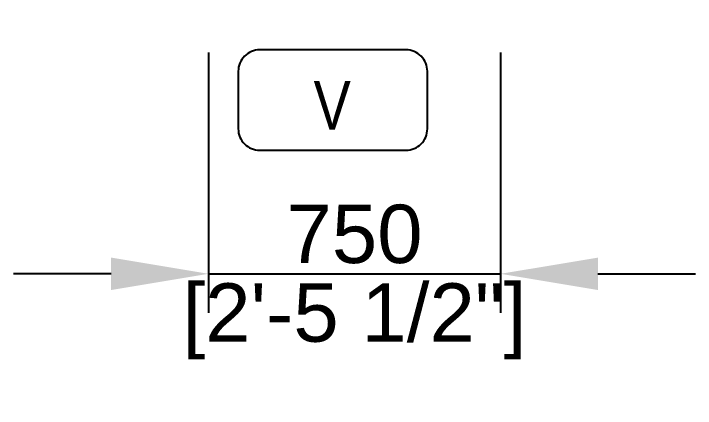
# Model space of a CAD drawing. Header units: millimetres. Extents: x 94643 to 134206, y 115494 to 180803.
# Drawn here: x 105371 to 107121, y 158453 to 159468 of the extents above; entities that cross this region are included whole.
import ezdxf
from ezdxf.enums import TextEntityAlignment as Align

# ---------------------------------------------------------------- set-up
doc = ezdxf.new("R2010")
doc.units = ezdxf.units.MM
doc.layers.add('A-Dimensions', color=4, linetype='Continuous')
doc.layers.add('A-Text Main', color=44, linetype='Continuous')
doc.styles.add('2024-08-29_TOWER-A$0$simplex-0.8', font='simplex.shx', dxfattribs={"width": 0.8})
doc.styles.add('ARIAL', font='ARIALN.TTF')
doc.styles.add('S', font='arial.ttf', dxfattribs={"height": 150})
doc.dimstyles.new('DIMSMALL', dxfattribs={"dimtxt": 150, "dimasz": 250, "dimexe": 100, "dimexo": 100, "dimgap": 25, "dimtad": 1, "dimdec": 0, "dimzin": 0, "dimdsep": 46, "dimtxsty": 'S', "dimcen": 0, "dimdle": 100, "dimclrd": 8, "dimclre": 8, "dimclrt": 256, "dimazin": 0, "dimtfac": 1, "dimtdec": 0, "dimtix": 1, "dimtmove": 0, "dimatfit": 3, "dimldrblk": '12_DatumFilled', "dimfxl": 1, "dimtolj": 1, "dimtzin": 0, "dimlwd": -1, "dimlwe": -1, "dimarcsym": 1})

# ---------------------------------------------------------------- blocks, each defined once
blk = doc.blocks.new('*D166')
at = {"layer": 'A-Dimensions', "color": 8, "transparency": 16777216}
for p, q in [((105870.8, 159367.6), (105870.8, 158699)), ((106620.8, 159367.6), (106620.8, 158699)), ((105620.8, 158799), (105370.8, 158799)), ((105870.8, 158799), (106620.8, 158799)), ((106870.8, 158799), (107120.8, 158799))]:
    blk.add_line(p, q, dxfattribs=at)
for points in [[(105620.8, 158840.7), (105620.8, 158757.3), (105870.8, 158799)], [(106870.8, 158840.7), (106870.8, 158757.3), (106620.8, 158799)]]:
    blk.add_solid(points, dxfattribs=at)
at = {"layer": 'Defpoints', "color": 0, "transparency": 16777216}
for p in [(105870.8, 159467.6), (106620.8, 159467.6), (106620.8, 158799)]:
    blk.add_point(p, dxfattribs=at)
at = {"layer": 'A-Dimensions', "lineweight": 30, "transparency": 16777216, "char_height": 150, "attachment_point": 5, "style": 'S'}
for s, insert in [('\\A1;750', (106245.8, 158900.6)), ('\\A1;[2\'-5 1/2"]', (106245.8, 158676.9))]:
    blk.add_mtext(s, dxfattribs=dict(at, insert=insert))
blk = doc.blocks.new('12_DatumFilled')
at = {"color": 8, "linetype": 'ByBlock'}
blk.add_solid([(0, 0.5774), (-1, 0), (0, -0.5774)], dxfattribs=at)
blk = doc.blocks.new('2024-08-29_TOWER-A$0$WNTG')
at = {"layer": 'A-Text Main'}
blk.add_lwpolyline([(-187.8, 246.2), (187.8, 246.2, -0.414214), (242.8, 191.2), (242.8, 43.3, -0.414214), (187.8, -11.7), (-187.8, -11.7, -0.414214), (-242.8, 43.3), (-242.8, 191.2, -0.414214)], format="xyb", close=True, dxfattribs=at)
at = {"layer": 'A-Text Main', "style": '2024-08-29_TOWER-A$0$simplex-0.8', "width": 0.8}
blk.add_attdef('WNTG', text='', height=150, dxfattribs=at).set_placement((-1.6, 43), align=Align.CENTER)
blk = doc.blocks.new('Unit-1')
at = {"layer": 'A-Text Main'}
ref = blk.add_blockref('2024-08-29_TOWER-A$0$WNTG', (5779.4, -104.8), dxfattribs=dict(at, xscale=-1, rotation=180))
ref.add_attrib('WNTG', 'V', dxfattribs={"height": 125, "style": 'ARIAL'}).set_placement((5777.8, -298.2), align=Align.CENTER)

msp = doc.modelspace()

# ---------------------------------------------------------------- dimensions: what is measured, and where the dimension line sits
at = {"layer": 'A-Dimensions', "lineweight": 30}
dim = msp.add_linear_dim(base=(106620.8, 158799), p1=(105870.8, 159467.6), p2=(106620.8, 159467.6), dimstyle='DIMSMALL', override={"dimpost": '\\X'}, dxfattribs=at)
dim.commit()
dim.dimension.update_dxf_attribs({"geometry": '*D166', "text_midpoint": (106245.8, 158799)})

# ---------------------------------------------------------------- next in the draw order: block references
at = {"linetype": 'Continuous'}
msp.add_blockref('Unit-1', (100410.7, 159467.6), dxfattribs=at)

doc.saveas('drawing.dxf')
